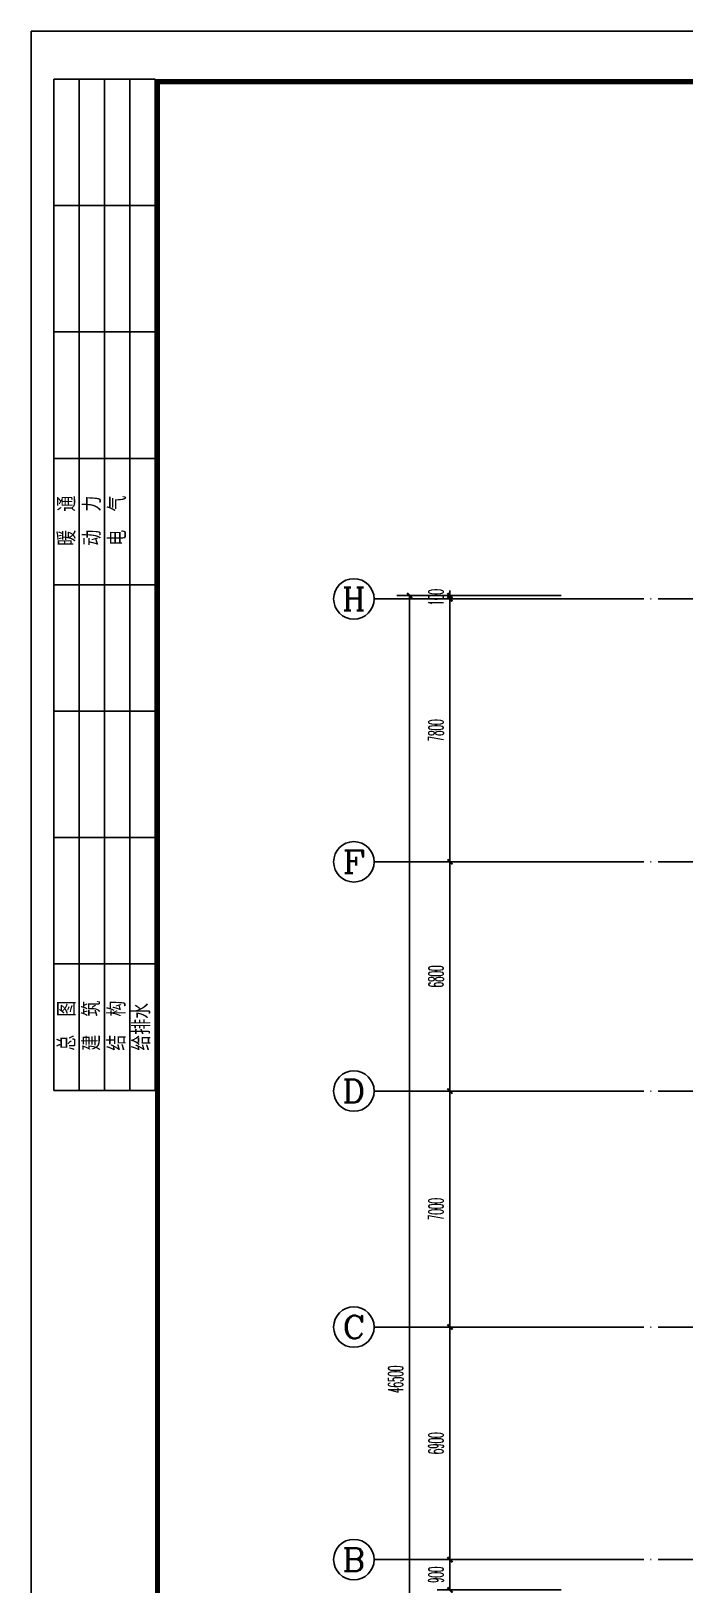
# Model space of a CAD drawing. Extents: x -888467 to -675969, y -675351 to -419232.
# Drawn here: x -877016 to -857630, y -483189 to -437093 of the extents above; entities that cross this region are included whole.
import ezdxf
from ezdxf.enums import TextEntityAlignment as Align

# ---------------------------------------------------------------- set-up
doc = ezdxf.new("R2010")
doc.units = 0
doc.header["$LTSCALE"] = 1000
doc.linetypes.add('DOTE', pattern=[2.42, 2, -0.2, 0.02, -0.2])
doc.layers.get('0').update_dxf_attribs({"linetype": 'CONTINUOUS'})
doc.layers.get('Defpoints').update_dxf_attribs({"linetype": 'CONTINUOUS'})
for name, color, linetype in [('AXIS', 3, 'CONTINUOUS'), ('AXIS_TEXT', 7, 'CONTINUOUS'), ('BTTK', 7, 'CONTINUOUS'), ('DOTE', 252, 'CONTINUOUS'), ('PUB_TITLE', 7, 'CONTINUOUS'), ('风量标注', 3, 'CONTINUOUS')]:
    doc.layers.add(name, color=color, linetype=linetype)
doc.styles.add('_TCH_AXIS', font='COMPLEX', dxfattribs={"bigfont": 'GBCBIG'})
doc.styles.add('_TCH_DIM_T3', font='simplex.shx', dxfattribs={"width": 0.423529, "bigfont": 'gbcbig.shx'})
doc.styles.add('COMPLEX', font='COMPLEX')
doc.styles.add('HZ(TK)', font='geniso.shx', dxfattribs={"width": 0.9, "bigfont": 'hztxt.shx'})
doc.dimstyles.new('_TCH_ARCH&&150', dxfattribs={"dimtxt": 446.25, "dimasz": 150, "dimexe": 375, "dimexo": 450, "dimgap": 189.375, "dimtad": 1, "dimdec": 0, "dimzin": 0, "dimdsep": 46, "dimtxsty": '_TCH_DIM_T3', "dimblk": 'ARCHTICK', "dimcen": 0.09, "dimclrt": 7, "dimazin": 2, "dimtfac": 1, "dimtdec": 0, "dimtix": 1, "dimtmove": 2, "dimatfit": 3, "dimfxl": 1, "dimtolj": 1, "dimtzin": 0, "dimarcsym": 0})

# ---------------------------------------------------------------- blocks, each defined once
blk = doc.blocks.new('vhtemplate_2020年新竖式图框_A1_1_2', base_point=(-420.5, 0))
at = {"layer": 'PUB_TITLE'}
for p, q in [((-416, 384.5), (-416, 584.5)), ((-416, 584.5), (-396, 584.5)), ((-411, 584.5), (-411, 384.5)), ((-406, 584.5), (-406, 384.5)), ((-401, 584.5), (-401, 384.5)), ((-396, 584.5), (-396, 384.5)), ((-396, 559.5), (-416, 559.5)), ((-396, 534.5), (-416, 534.5)), ((-396, 509.5), (-416, 509.5)), ((-396, 484.5), (-416, 484.5)), ((-396, 459.5), (-416, 459.5)), ((-396, 434.5), (-416, 434.5)), ((-396, 409.5), (-416, 409.5)), ((-396, 384.5), (-416, 384.5))]:
    blk.add_line(p, q, dxfattribs=at)
at = {"layer": 'PUB_TITLE', "color": 7}
blk.add_lwpolyline([(-420.5, 594), (841, 594), (841, 0), (-420.5, 0)], close=True, dxfattribs=at)
at = {"layer": 'PUB_TITLE', "const_width": 1}
blk.add_lwpolyline([(-395.5, 10), (831, 10), (831, 584), (-395.5, 584)], close=True, dxfattribs=at)
at = {"layer": 'BTTK', "color": 4, "style": 'HZ(TK)', "width": 0.9}
for tag, p in [('合作单位', (796, 511.5)), ('建设单位', (796, 209.5)), ('工程名称', (796, 176.5)), ('子项名称', (806, 160)), ('图纸名称', (796, 141))]:
    blk.add_attdef(tag, text='', height=3.5, dxfattribs=at).set_placement(p, align=Align.MIDDLE_CENTER)
for tag, p in [('注册证书号', (808.5, 309.01)), ('注册印章号', (808.5, 301.01)), ('设计号', (806, 193)), ('图别', (789.75, 34)), ('图号', (822.25, 34)), ('版本号', (789.75, 26)), ('日期', (822.25, 26))]:
    blk.add_attdef(tag, text='', height=3.5, dxfattribs=at).set_placement(p, align=Align.MIDDLE)
at = {"layer": 'PUB_TITLE', "style": 'HZ(TK)', "width": 0.9}
for s, p in [('暖  通', (-411.68, 492.22)), ('动  力', (-406.68, 492.22)), ('电  气', (-401.68, 492.22)), ('总  图', (-411.68, 392.34)), ('建  筑', (-406.8, 392.34)), ('结  构', (-401.8, 392.34)), ('给排水', (-396.93, 392.34))]:
    blk.add_text(s, height=3.5, rotation=90, dxfattribs=at).set_placement(p)
blk = doc.blocks.new('_ArchTick')
at = {"color": 0, "linetype": 'ByBlock', "const_width": 0.4}
blk.add_lwpolyline([(-0.5, -0.5), (0.5, 0.5)], dxfattribs=at)
blk = doc.blocks.new('*D647')
at = {"layer": 'AXIS', "color": 0, "lineweight": -2, "transparency": 16777216}
for p, q in [((-861296, -482439), (-864971, -482439)), ((-864596, -483339), (-864596, -482439)), ((-861296, -483339), (-864971, -483339))]:
    blk.add_line(p, q, dxfattribs=at)
at = {"layer": 'Defpoints', "color": 0, "transparency": 16777216}
for p in [(-864596, -482439), (-860846, -482439), (-860846, -483339)]:
    blk.add_point(p, dxfattribs=at)
at = {"layer": 'AXIS', "color": 0, "lineweight": -2, "transparency": 16777216, "xscale": 150, "yscale": 150, "zscale": 150}
for p, rotation in [((-864596, -482439), 90), ((-864596, -483339), 270)]:
    blk.add_blockref('_ArchTick', p, dxfattribs=dict(at, rotation=rotation))
at = {"layer": 'AXIS', "color": 7, "transparency": 16777216, "insert": (-865009, -482889), "char_height": 446.2, "attachment_point": 5, "rotation": 90, "style": '_TCH_DIM_T3'}
blk.add_mtext('\\A1;900', dxfattribs=at)
blk = doc.blocks.new('*D648')
at = {"layer": 'AXIS', "color": 0, "lineweight": -2, "transparency": 16777216}
for p, q in [((-861296, -475539), (-864971, -475539)), ((-864596, -482439), (-864596, -475539)), ((-861296, -482439), (-864971, -482439))]:
    blk.add_line(p, q, dxfattribs=at)
at = {"layer": 'Defpoints', "color": 0, "transparency": 16777216}
for p in [(-864596, -475539), (-860846, -475539), (-860846, -482439)]:
    blk.add_point(p, dxfattribs=at)
at = {"layer": 'AXIS', "color": 0, "lineweight": -2, "transparency": 16777216, "xscale": 150, "yscale": 150, "zscale": 150}
for p, rotation in [((-864596, -475539), 90), ((-864596, -482439), 270)]:
    blk.add_blockref('_ArchTick', p, dxfattribs=dict(at, rotation=rotation))
at = {"layer": 'AXIS', "color": 7, "transparency": 16777216, "insert": (-865009, -478989), "char_height": 446.2, "attachment_point": 5, "rotation": 90, "style": '_TCH_DIM_T3'}
blk.add_mtext('\\A1;6900', dxfattribs=at)
blk = doc.blocks.new('*D649')
at = {"layer": 'AXIS', "color": 0, "lineweight": -2, "transparency": 16777216}
for p, q in [((-861296, -468539), (-864971, -468539)), ((-864596, -475539), (-864596, -468539)), ((-861296, -475539), (-864971, -475539))]:
    blk.add_line(p, q, dxfattribs=at)
at = {"layer": 'Defpoints', "color": 0, "transparency": 16777216}
for p in [(-864596, -468539), (-860846, -468539), (-860846, -475539)]:
    blk.add_point(p, dxfattribs=at)
at = {"layer": 'AXIS', "color": 0, "lineweight": -2, "transparency": 16777216, "xscale": 150, "yscale": 150, "zscale": 150}
for p, rotation in [((-864596, -468539), 90), ((-864596, -475539), 270)]:
    blk.add_blockref('_ArchTick', p, dxfattribs=dict(at, rotation=rotation))
at = {"layer": 'AXIS', "color": 7, "transparency": 16777216, "insert": (-865009, -472039), "char_height": 446.2, "attachment_point": 5, "rotation": 90, "style": '_TCH_DIM_T3'}
blk.add_mtext('\\A1;7000', dxfattribs=at)
blk = doc.blocks.new('*D650')
at = {"layer": 'AXIS', "color": 0, "lineweight": -2, "transparency": 16777216}
for p, q in [((-861296, -461739), (-864971, -461739)), ((-864596, -468539), (-864596, -461739)), ((-861296, -468539), (-864971, -468539))]:
    blk.add_line(p, q, dxfattribs=at)
at = {"layer": 'Defpoints', "color": 0, "transparency": 16777216}
for p in [(-864596, -461739), (-860846, -461739), (-860846, -468539)]:
    blk.add_point(p, dxfattribs=at)
at = {"layer": 'AXIS', "color": 0, "lineweight": -2, "transparency": 16777216, "xscale": 150, "yscale": 150, "zscale": 150}
for p, rotation in [((-864596, -461739), 90), ((-864596, -468539), 270)]:
    blk.add_blockref('_ArchTick', p, dxfattribs=dict(at, rotation=rotation))
at = {"layer": 'AXIS', "color": 7, "transparency": 16777216, "insert": (-865009, -465139), "char_height": 446.2, "attachment_point": 5, "rotation": 90, "style": '_TCH_DIM_T3'}
blk.add_mtext('\\A1;6800', dxfattribs=at)
blk = doc.blocks.new('*D651')
at = {"layer": 'AXIS', "color": 0, "lineweight": -2, "transparency": 16777216}
for p, q in [((-861296, -453939), (-864971, -453939)), ((-864596, -461739), (-864596, -453939)), ((-861296, -461739), (-864971, -461739))]:
    blk.add_line(p, q, dxfattribs=at)
at = {"layer": 'Defpoints', "color": 0, "transparency": 16777216}
for p in [(-864596, -453939), (-860846, -453939), (-860846, -461739)]:
    blk.add_point(p, dxfattribs=at)
at = {"layer": 'AXIS', "color": 0, "lineweight": -2, "transparency": 16777216, "xscale": 150, "yscale": 150, "zscale": 150}
for p, rotation in [((-864596, -453939), 90), ((-864596, -461739), 270)]:
    blk.add_blockref('_ArchTick', p, dxfattribs=dict(at, rotation=rotation))
at = {"layer": 'AXIS', "color": 7, "transparency": 16777216, "insert": (-865009, -457839), "char_height": 446.2, "attachment_point": 5, "rotation": 90, "style": '_TCH_DIM_T3'}
blk.add_mtext('\\A1;7800', dxfattribs=at)
blk = doc.blocks.new('*D652')
at = {"layer": 'AXIS', "color": 0, "lineweight": -2, "transparency": 16777216}
for p, q in [((-861296, -453839), (-864971, -453839)), ((-861296, -453939), (-864971, -453939)), ((-864596, -453839), (-864596, -453689)), ((-864596, -453939), (-864596, -453839)), ((-864596, -453939), (-864596, -454089))]:
    blk.add_line(p, q, dxfattribs=at)
at = {"layer": 'Defpoints', "color": 0, "transparency": 16777216}
for p in [(-864596, -453839), (-860846, -453839), (-860846, -453939)]:
    blk.add_point(p, dxfattribs=at)
at = {"layer": 'AXIS', "color": 0, "lineweight": -2, "transparency": 16777216, "xscale": 150, "yscale": 150, "zscale": 150}
for p, rotation in [((-864596, -453839), 270), ((-864596, -453939), 90)]:
    blk.add_blockref('_ArchTick', p, dxfattribs=dict(at, rotation=rotation))
at = {"layer": 'AXIS', "color": 7, "transparency": 16777216, "insert": (-865009, -453889), "char_height": 446.2, "attachment_point": 5, "rotation": 90, "style": '_TCH_DIM_T3'}
blk.add_mtext('\\A1;100', dxfattribs=at)
blk = doc.blocks.new('*D653')
at = {"layer": 'AXIS', "color": 0, "lineweight": -2, "transparency": 16777216}
for p, q in [((-861296, -453839), (-866171, -453839)), ((-865796, -500339), (-865796, -453839)), ((-861296, -500339), (-866171, -500339))]:
    blk.add_line(p, q, dxfattribs=at)
at = {"layer": 'Defpoints', "color": 0, "transparency": 16777216}
for p in [(-865796, -453839), (-860846, -453839), (-860846, -500339)]:
    blk.add_point(p, dxfattribs=at)
at = {"layer": 'AXIS', "color": 0, "lineweight": -2, "transparency": 16777216, "xscale": 150, "yscale": 150, "zscale": 150}
for p, rotation in [((-865796, -453839), 90), ((-865796, -500339), 270)]:
    blk.add_blockref('_ArchTick', p, dxfattribs=dict(at, rotation=rotation))
at = {"layer": 'AXIS', "color": 7, "transparency": 16777216, "insert": (-866209, -477089), "char_height": 446.2, "attachment_point": 5, "rotation": 90, "style": '_TCH_DIM_T3'}
blk.add_mtext('\\A1;46500', dxfattribs=at)
blk = doc.blocks.new('_AXISO')
blk.add_circle((0, 0), 0.5)
at = {"layer": 'AXIS_TEXT', "style": 'COMPLEX', "width": 1.041667}
blk.add_attdef('A', text='', height=0.56, dxfattribs=at).set_placement((-0.25, -0.28), (0.25, -0.28), align=Align.FIT)

msp = doc.modelspace()

# ---------------------------------------------------------------- linework, layer by layer
at = {"layer": 'AXIS'}
for p, q in [((-860846.2, -453938.7), (-866846.2, -453938.7)), ((-860846.2, -461738.7), (-866846.2, -461738.7)), ((-860846.2, -468538.7), (-866846.2, -468538.7)), ((-860846.2, -475538.7), (-866846.2, -475538.7)), ((-860846.2, -482438.7), (-866846.2, -482438.7))]:
    msp.add_line(p, q, dxfattribs=at)
at = {"layer": 'DOTE', "linetype": 'DOTE'}
for p, q in [((-860846.2, -453938.7), (-713239.1, -453938.7)), ((-860846.2, -461738.7), (-713239.1, -461738.7)), ((-860846.2, -468538.7), (-825239.1, -468538.7)), ((-860846.2, -475538.7), (-713239.1, -475538.7)), ((-860846.2, -482438.7), (-713239.1, -482438.7))]:
    msp.add_line(p, q, dxfattribs=at)

# ---------------------------------------------------------------- block references
at = {"layer": 'AXIS'}
ref = msp.add_blockref('_AXISO', (-867446.2, -453938.7), dxfattribs=dict(at, xscale=1200, yscale=1200, zscale=1200))
ref.add_attrib('A', 'H', dxfattribs={"layer": 'AXIS_TEXT', "height": 678.8, "style": '_TCH_AXIS', "width": 1.05}).set_placement((-867785.6, -454278.1), (-867106.7, -454278.1), align=Align.FIT)
ref = msp.add_blockref('_AXISO', (-867446.2, -461738.7), dxfattribs=dict(at, xscale=1200, yscale=1200, zscale=1200))
ref.add_attrib('A', 'F', dxfattribs={"layer": 'AXIS_TEXT', "height": 678.8, "style": '_TCH_AXIS', "width": 1.3125}).set_placement((-867785.6, -462078.1), (-867106.7, -462078.1), align=Align.FIT)
ref = msp.add_blockref('_AXISO', (-867446.2, -468538.7), dxfattribs=dict(at, xscale=1200, yscale=1200, zscale=1200))
ref.add_attrib('A', 'D', dxfattribs={"layer": 'AXIS_TEXT', "height": 678.8, "style": '_TCH_AXIS', "width": 1.235294}).set_placement((-867785.6, -468878.1), (-867106.7, -468878.1), align=Align.FIT)
ref = msp.add_blockref('_AXISO', (-867446.2, -475538.7), dxfattribs=dict(at, xscale=1200, yscale=1200, zscale=1200))
ref.add_attrib('A', 'C', dxfattribs={"layer": 'AXIS_TEXT', "height": 678.8, "style": '_TCH_AXIS', "width": 1.4}).set_placement((-867785.6, -475878.1), (-867106.7, -475878.1), align=Align.FIT)
ref = msp.add_blockref('_AXISO', (-867446.2, -482438.7), dxfattribs=dict(at, xscale=1200, yscale=1200, zscale=1200))
ref.add_attrib('A', 'B', dxfattribs={"layer": 'AXIS_TEXT', "height": 678.8, "style": '_TCH_AXIS', "width": 1.235294}).set_placement((-867785.6, -482778.1), (-867106.7, -482778.1), align=Align.FIT)
at = {"layer": '风量标注', "xscale": 150, "yscale": 150, "zscale": 150}
msp.add_blockref('vhtemplate_2020年新竖式图框_A1_1_2', (-877015.7, -526193.3), dxfattribs=at)

# ---------------------------------------------------------------- dimensions: what is measured, and where the dimension line sits
at = {"layer": 'AXIS'}
for p1, p2, distance, picture, middle in [((-860846.2, -453938.7), (-860846.2, -453838.7), 3750, '*D652', (-865008.7, -453888.7)), ((-860846.2, -500338.7), (-860846.2, -453838.7), 4950, '*D653', (-866208.7, -477088.7)), ((-860846.2, -461738.7), (-860846.2, -453938.7), 3750, '*D651', (-865008.7, -457838.7)), ((-860846.2, -468538.7), (-860846.2, -461738.7), 3750, '*D650', (-865008.7, -465138.7)), ((-860846.2, -475538.7), (-860846.2, -468538.7), 3750, '*D649', (-865008.7, -472038.7)), ((-860846.2, -482438.7), (-860846.2, -475538.7), 3750, '*D648', (-865008.7, -478988.7)), ((-860846.2, -483338.7), (-860846.2, -482438.7), 3750, '*D647', (-865008.7, -482888.7))]:
    dim = msp.add_aligned_dim(p1=p1, p2=p2, distance=distance, dimstyle='_TCH_ARCH&&150', dxfattribs=at)
    dim.commit()
    dim.dimension.update_dxf_attribs({"geometry": picture, "text_midpoint": middle})

doc.saveas('drawing.dxf')
